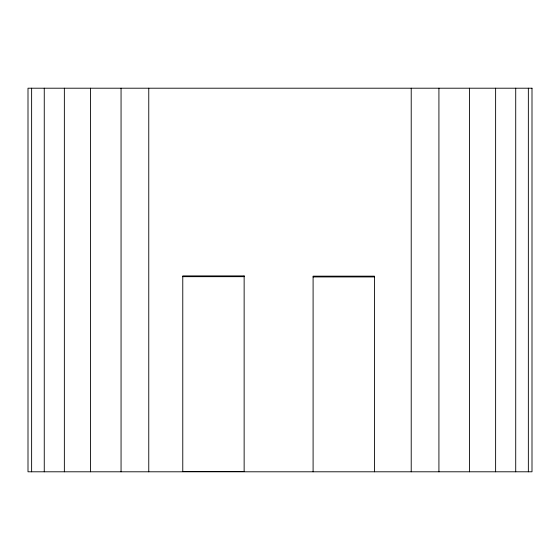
<?xml version="1.0" encoding="UTF-8"?>
<svg xmlns="http://www.w3.org/2000/svg" width="560" height="560" viewBox="0 0 560 560"><rect width="100%" height="100%" fill="white"/><g stroke="black" fill="none" stroke-linecap="round" stroke-linejoin="round"><path stroke-width="0.84" d="M182.77 276.675L244.139 276.675M313.096 276.934L374.472 276.934M528.353 88.207L528.353 471.793M515.718 88.207L515.718 471.793M495.621 88.207L495.621 471.793M469.427 88.207L469.427 471.793M438.921 88.207L438.921 471.793M411.215 88.207L411.215 471.793M374.472 471.793L374.472 276.164L313.096 276.164L313.096 471.793M148.764 88.207L148.764 471.793M121.058 88.207L121.058 471.793M90.552 88.207L90.552 471.793M64.358 88.207L64.358 471.793M44.261 88.207L44.261 471.793M31.626 88.207L31.626 471.793M532 88.207L28 88.207L28 471.793L532 471.793L532 88.207M244.139 275.912L182.77 275.912L182.77 471.534L244.139 471.534L244.139 275.912"/></g></svg>
